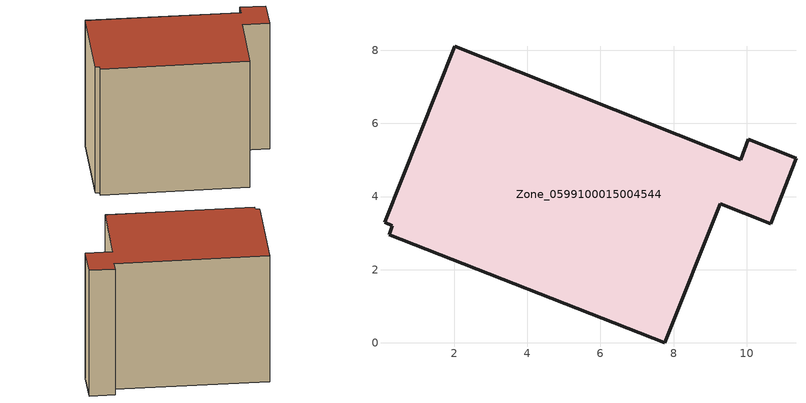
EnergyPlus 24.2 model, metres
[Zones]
Zone_0599100015004544
 floor ground (C_G): 10.65,3.26 9.27,3.81 7.76,0 0.23,2.96 0.31,3.2 0.1,3.3 2.01,8.11 9.83,5 10.04,5.57 11.35,5.04 z0.91
 wall outside (C_F): 9.27,3.81 10.65,3.26 11.35,5.04 10.04,5.57 9.83,5 2.01,8.11 0.1,3.3 0.31,3.2 0.23,2.96 7.76,0 9.27,3.81 z0.91:8.65
 roof outside (C_R): 0.23,2.96 7.76,0 9.27,3.81 10.65,3.26 11.35,5.04 10.04,5.57 9.83,5 2.01,8.11 0.1,3.3 0.31,3.2 z8.65
[BUILDING]
Pand.0599100015004544: North Axis=0; Terrain=City; Loads Convergence Tolerance Value=0.04; Temperature Convergence Tolerance Value=0.4; Solar Distribution=FullExterior; Maximum Number of Warmup Days=25; Minimum Number of Warmup Days=1
[Site:Location]
Rotterdam.The.Hague.AP_ZH_NLD Design_Conditions: Latitude=51.96; Longitude=4.45; Time Zone=1; Elevation=-4.5
[SITE:GROUNDTEMPERATURE:BUILDINGSURFACE]
18, 18, 18, 18, 18, 18, 18, 18, 18, 18, 18, 18
[MATERIAL] Thermal Absorptance=0.9; Solar Absorptance=0.7; Visible Absorptance=0.7
Name | Roughness | Thickness | Conductivity | Density | Specific Heat
G.TI.1965-1974 | MediumSmooth | 0.15 | 0.882353 | 540 | 1210
F.TI.1965-1974 | Rough | 0.3 | 0.697674 | 1920 | 840
R.TI.1965-1974 | MediumRough | 0.2 | 0.232558 | 1500 | 1000
[CONSTRUCTION]
C_G: G.TI.1965-1974
C_F: F.TI.1965-1974
C_R: R.TI.1965-1974
[ZONE]
Zone_0599100015004544: Type=1; Multiplier=1; Ceiling Height=Autocalculate; Volume=Autocalculate; Floor Area=autocalculate; Part of Total Floor Area=Yes
[ZONEINFILTRATION:DESIGNFLOWRATE]
Infil_Zone_0599100015004544: Zone or ZoneList or Space or SpaceList=Zone_0599100015004544; Schedule=AlwaysOn; Design Flow Rate Calculation Method=Flow/Area; Flow Rate per Floor Area=0.003; Constant Term Coefficient=1; Temperature Term Coefficient=0; Velocity Term Coefficient=0; Velocity Squared Term Coefficient=0
[HVACTEMPLATE:ZONE:IDEALLOADSAIRSYSTEM]
Zone_0599100015004544: Maximum Heating Supply Air Temperature=50; Minimum Cooling Supply Air Temperature=13; Maximum Heating Supply Air Humidity Ratio=0.0156; Minimum Cooling Supply Air Humidity Ratio=0.0077; Heating Limit=NoLimit; Cooling Limit=NoLimit; Dehumidification Control Type=ConstantSensibleHeatRatio; Cooling Sensible Heat Ratio=0.7; Dehumidification Setpoint=60; Humidification Control Type=None; Humidification Setpoint=30; Outdoor Air Method=None; Outdoor Air Flow Rate per Person=0.00944; Outdoor Air Flow Rate per Zone Floor Area=0; Outdoor Air Flow Rate per Zone=0; Demand Controlled Ventilation Type=None; Outdoor Air Economizer Type=NoEconomizer; Heat Recovery Type=None; Sensible Heat Recovery Effectiveness=0.7; Latent Heat Recovery Effectiveness=0.65
[ZONECONTROL:THERMOSTAT]
ThermostatControl_Zone_0599100015004544: Zone or ZoneList=Zone_0599100015004544; Control Type Schedule=DualSetpointControlType; Control 1=Thermostat_Zone_0599100015004544; Temperature Difference Between Cutout And Setpoint=0
[THERMOSTATSETPOINT:DUALSETPOINT]
Thermostat_Zone_0599100015004544: Heating Setpoint Temperature Schedule=HeatingSetpoint_Zone_0599100015004544; Cooling Setpoint Temperature Schedule=CoolingSetpoint_Zone_0599100015004544
[SCHEDULE:COMPACT]
HeatingSetpoint_Zone_0599100015004544: Through: 12/31, For: AllDays, Until: 24:00, 21
CoolingSetpoint_Zone_0599100015004544: Through: 12/31, For: AllDays, Until: 24:00, 24
DualSetpointControlType: Through: 12/31, For: AllDays, Until: 24:00, 4
AlwaysOn: Through: 12/31, For: AllDays, Until: 24:00, 1
